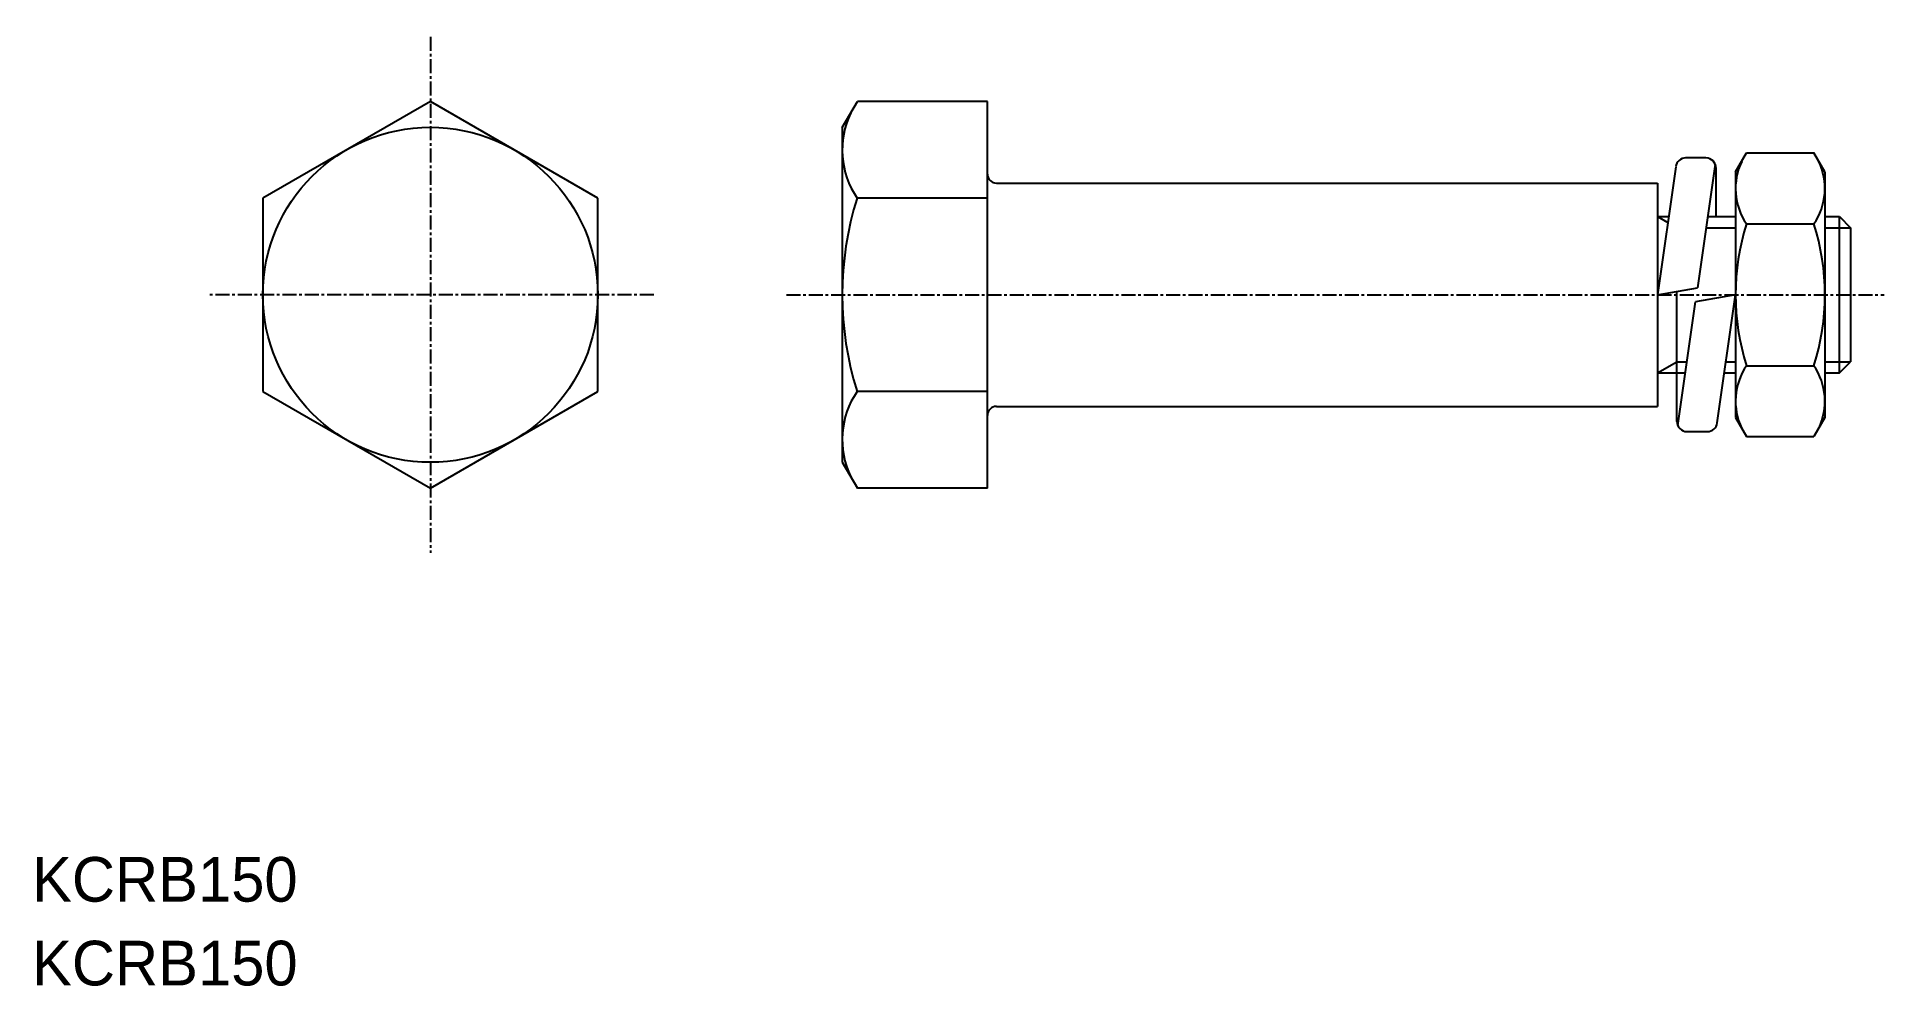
# Model space of a CAD drawing. Extents: x 0 to 166, y 0 to 85.
import ezdxf

# ---------------------------------------------------------------- set-up
doc = ezdxf.new("R2010")
doc.units = 0
doc.linetypes.add('CENTER', pattern=[2, 1.25, -0.25, 0.25, -0.25])
doc.layers.get('0').update_dxf_attribs({"linetype": 'CONTINUOUS'})
doc.layers.add('CENTER', color=1, linetype='CENTER')

msp = doc.modelspace()

# ---------------------------------------------------------------- linework, layer by layer
at = {"color": 7, "linetype": 'CONTINUOUS'}
for p, q in [((35.67, 79.17), (20.67, 70.51)), ((50.67, 70.51), (35.67, 79.17)), ((72.56, 76.83), (73.91, 79.17)), ((85.56, 79.17), (73.91, 79.17)), ((85.56, 44.53), (85.56, 79.17)), ((72.56, 76.83), (72.56, 46.86)), ((152.56, 72.85), (153.54, 74.55)), ((153.54, 74.55), (159.58, 74.55)), ((160.56, 72.85), (159.58, 74.55)), ((147.2, 73.32), (145.56, 61.84)), ((149.91, 74.1), (148.09, 74.1)), ((150.73, 73.56), (149.15, 62.47)), ((150.81, 68.85), (150.81, 73.2)), ((152.56, 72.85), (152.56, 50.85)), ((160.56, 72.85), (160.56, 50.85)), ((86.36, 71.85), (145.56, 71.85)), ((145.56, 71.85), (145.56, 51.85)), ((20.67, 70.51), (20.67, 53.19)), ((50.67, 53.19), (50.67, 70.51)), ((85.56, 70.51), (73.88, 70.51)), ((145.56, 68.85), (146.56, 68.85)), ((150.06, 68.85), (152.56, 68.85)), ((153.54, 68.2), (159.58, 68.2)), ((160.56, 68.85), (161.86, 68.85)), ((161.86, 54.85), (161.86, 68.85)), ((161.86, 68.85), (162.86, 67.85)), ((162.86, 67.85), (162.86, 55.85)), ((147.29, 54.85), (147.29, 62.14)), ((147.39, 50.13), (148.97, 61.22)), ((145.56, 54.85), (148.06, 54.85)), ((147.31, 50.5), (147.31, 54.85)), ((153.54, 55.5), (159.58, 55.5)), ((160.56, 54.85), (161.86, 54.85)), ((161.86, 54.85), (162.86, 55.85)), ((20.67, 53.19), (35.67, 44.53)), ((35.67, 44.53), (50.67, 53.19)), ((85.56, 53.19), (73.88, 53.19)), ((86.36, 51.85), (145.56, 51.85)), ((152.56, 50.85), (153.54, 49.15)), ((160.56, 50.85), (159.58, 49.15)), ((148.21, 49.6), (150.03, 49.6)), ((153.54, 49.15), (159.58, 49.15)), ((72.56, 46.86), (73.91, 44.53)), ((85.56, 44.53), (73.91, 44.53))]:
    msp.add_line(p, q, dxfattribs=at)
at = {"color": 3, "linetype": 'CONTINUOUS'}
for p, q in [((145.56, 68.85), (146.48, 68.31)), ((149.92, 67.85), (152.56, 67.85)), ((160.56, 67.85), (162.86, 67.85)), ((145.56, 54.85), (147.29, 55.85)), ((147.29, 55.85), (148.2, 55.85)), ((151.7, 55.85), (152.56, 55.85)), ((160.56, 55.85), (162.86, 55.85))]:
    msp.add_line(p, q, dxfattribs=at)
at = {"linetype": 'CONTINUOUS'}
for p, q in [((145.56, 61.84), (149.15, 62.47)), ((152.56, 61.86), (148.97, 61.22)), ((150.92, 50.37), (152.56, 61.86)), ((151.56, 54.85), (152.56, 54.85))]:
    msp.add_line(p, q, dxfattribs=at)
at = {"color": 7, "linetype": 'CONTINUOUS'}
msp.add_circle((35.67, 61.85), 15, dxfattribs=at)
for centre, radius, start, end in [((80.23, 74.82), 7.67, 154.3459, 214.1607), ((148.09, 73.2), 0.9, 90, 171.8699), ((149.91, 73.2), 0.9, 0, 90), ((158.18, 71.37), 5.62, 154.3799, 214.3799), ((154.94, 71.37), 5.62, 325.6201, 25.6201), ((86.36, 72.65), 0.8, 180, 270), ((101.54, 61.85), 28.98, 162.6129, 197.3871), ((173.57, 61.85), 21.01, 162.4097, 197.5903), ((139.55, 61.85), 21.01, 342.4097, 17.5903), ((158.18, 52.32), 5.62, 145.6201, 205.6201), ((154.94, 52.32), 5.62, 334.3799, 34.3799), ((80.23, 48.88), 7.67, 145.8393, 205.6541), ((86.36, 51.05), 0.8, 90, 180), ((148.21, 50.5), 0.9, 180, 270), ((150.03, 50.5), 0.9, 270, 351.8699)]:
    msp.add_arc(centre, radius, start, end, dxfattribs=at)
at = {"layer": 'CENTER', "color": 1, "linetype": 'CENTER'}
for p, q in [((35.67, 84.94), (35.67, 38.75)), ((55.67, 61.85), (15.67, 61.85)), ((67.56, 61.85), (165.86, 61.85))]:
    msp.add_line(p, q, dxfattribs=at)

# ---------------------------------------------------------------- texts
at = {"color": 7, "linetype": 'CONTINUOUS'}
for p in [(0, 7.5), (0, 0)]:
    msp.add_text('KCRB150', height=4, dxfattribs=at).set_placement(p)

doc.saveas('drawing.dxf')
